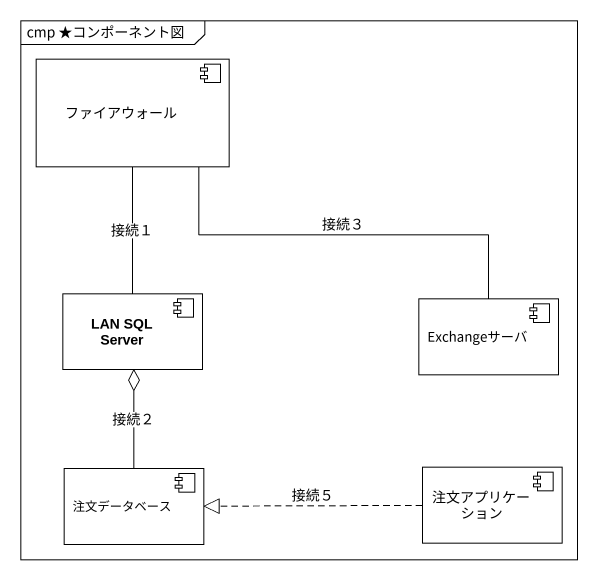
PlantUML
@startuml
mainframe cmp ★コンポーネント図
component ファイアウォール
component "LAN SQL Server" as LAN_SQL_Server
component Exchangeサーバ
component 注文データベース
component 注文アプリケーション
ファイアウォール -- LAN_SQL_Server : 接続１
ファイアウォール -- Exchangeサーバ : 接続３
LAN_SQL_Server o-- 注文データベース : 接続２
注文アプリケーション .left.|> 注文データベース : 接続５
@enduml
